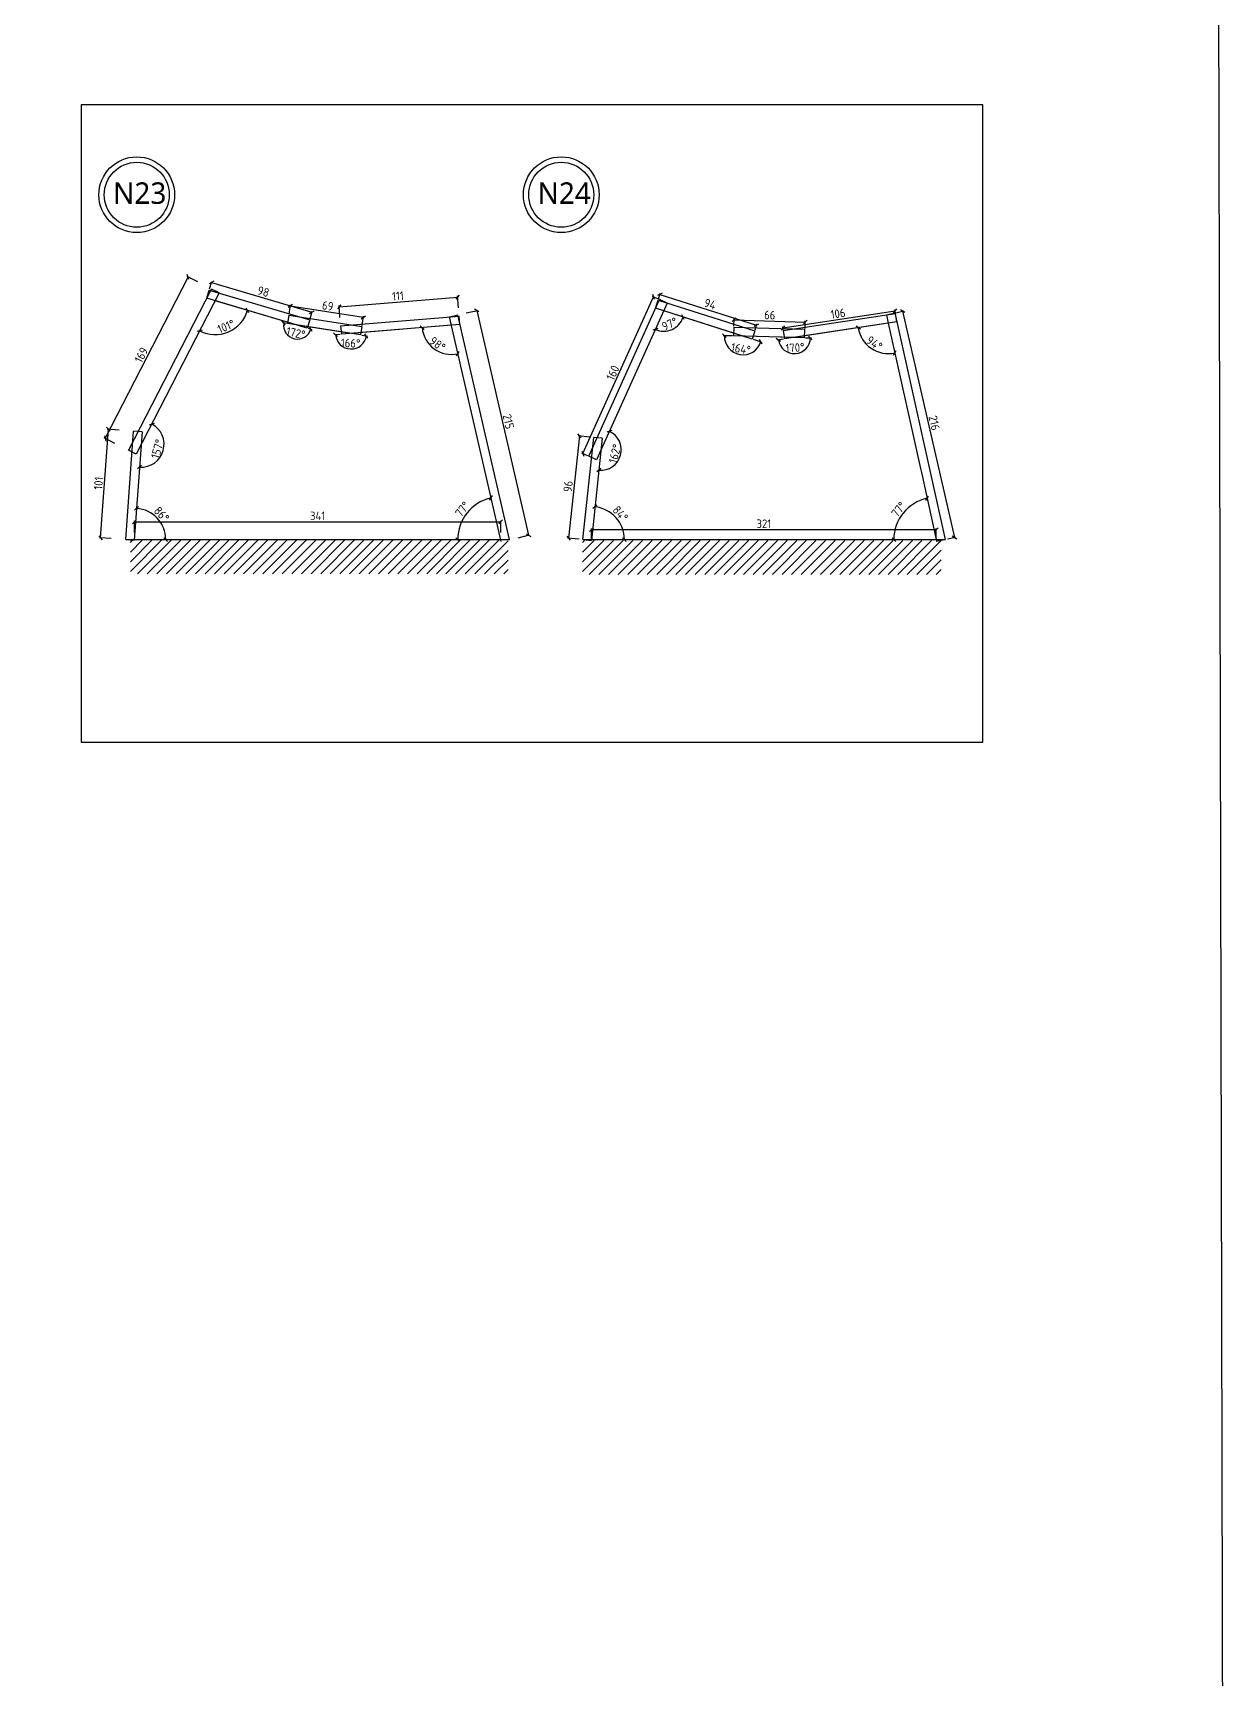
# Model space of a CAD drawing. Header units: centimetres. Extents: x -6116 to 16873, y -2889 to 4505.
# Drawn here: x 15763 to 16873, y -1722 to -189 of the extents above; entities that cross this region are included whole.
import ezdxf

# ---------------------------------------------------------------- set-up
doc = ezdxf.new("R2010")
doc.units = ezdxf.units.CM
for name, color, linetype in [('5', 5, 'Continuous'), ('D_wood木做櫃', 30, 'Continuous'), ('frame圖框', 34, 'Continuous'), ('hatch填實', 8, 'Continuous'), ('planting植栽', 95, 'Continuous'), ('section剖面線', 1, 'Continuous')]:
    doc.layers.add(name, color=color, linetype=linetype)
doc.styles.get("Standard").update_dxf_attribs({"font": 'ISOCP.SHX', "bigfont": 'CHINESET.SHX'})
doc.dimstyles.new('AM_ISO', dxfattribs={"dimtxt": 3.5, "dimasz": 3.5, "dimexe": 1, "dimexo": 1, "dimgap": 1.5, "dimtad": 1, "dimdec": 0, "dimdsep": 46, "dimtxsty": 'Standard', "dimcen": 0, "dimclrd": 256, "dimclre": 256, "dimclrt": 2, "dimadec": 0, "dimazin": 2, "dimtp": 0.1, "dimtm": 0.1, "dimtfac": 0.71, "dimtdec": 0, "dimtmove": 0, "dimatfit": 3, "dimfxl": 1, "dimlwd": -1, "dimlwe": -1, "dimarcsym": 1})

# ---------------------------------------------------------------- blocks, each defined once
blk = doc.blocks.new('_Oblique')
at = {"color": 0, "linetype": 'ByBlock', "lineweight": -2}
blk.add_line((-0.5, -0.5), (0.5, 0.5), dxfattribs=at)
blk = doc.blocks.new('*D444')
at = {"layer": 'DEFPOINTS', "color": 0, "transparency": 16777216}
for p in [(15926.8, -428.8), (16020.5, -456.5), (16022.6, -449.4)]:
    blk.add_point(p, dxfattribs=at)
at = {"layer": 'hatch填實', "linetype": 'ByBlock', "transparency": 16777216}
for p, q in [((15927.1, -427.8), (15929.2, -420.7)), ((15928.9, -421.7), (16022.6, -449.4)), ((16020.8, -455.5), (16022.9, -448.4))]:
    blk.add_line(p, q, dxfattribs=at)
at = {"layer": 'hatch填實', "transparency": 16777216, "xscale": 3.5, "yscale": 3.5, "zscale": 3.5}
for p, rotation in [((15928.9, -421.7), 163.5233841300791), ((16022.6, -449.4), 343.5233841300791)]:
    blk.add_blockref('_Oblique', p, dxfattribs=dict(at, rotation=rotation))
at = {"layer": 'hatch填實', "transparency": 16777216, "insert": (15977.3, -430.2), "char_height": 8, "attachment_point": 5, "rotation": 343.5234}
blk.add_mtext('98', dxfattribs=at)
blk = doc.blocks.new('_ArchTick')
at = {"color": 0, "linetype": 'ByBlock', "const_width": 0.15}
blk.add_lwpolyline([(-0.5, -0.5), (0.5, 0.5)], dxfattribs=at)
blk = doc.blocks.new('*D445')
at = {"layer": 'DEFPOINTS', "color": 0, "transparency": 16777216}
for p in [(16001, -452.1), (16070.5, -454.2), (16069.1, -462.7)]:
    blk.add_point(p, dxfattribs=at)
at = {"layer": 'hatch填實', "linetype": 'ByBlock', "transparency": 16777216}
for p, q in [((16001.2, -451.1), (16002.5, -442.6)), ((16002.3, -443.6), (16070.5, -454.2)), ((16069.3, -461.7), (16070.6, -453.2))]:
    blk.add_line(p, q, dxfattribs=at)
at = {"layer": 'hatch填實', "transparency": 16777216, "xscale": 3.5, "yscale": 3.5, "zscale": 3.5}
for p, rotation in [((16002.3, -443.6), 171.1453750501126), ((16070.5, -454.2), 351.1453750501126)]:
    blk.add_blockref('_Oblique', p, dxfattribs=dict(at, rotation=rotation))
at = {"layer": 'hatch填實', "transparency": 16777216, "insert": (16037.3, -443.5), "char_height": 8, "attachment_point": 5, "rotation": 351.1454}
blk.add_mtext('69', dxfattribs=at)
blk = doc.blocks.new('*D446')
at = {"layer": 'DEFPOINTS', "color": 0, "transparency": 16777216}
for p in [(16158.4, -435.3), (16159.8, -453), (16049.3, -462)]:
    blk.add_point(p, dxfattribs=at)
at = {"layer": 'hatch填實', "linetype": 'ByBlock', "transparency": 16777216}
for p, q in [((16048.7, -454.3), (16047.8, -443.3)), ((16047.9, -444.3), (16158.4, -435.3)), ((16159.2, -445.3), (16158.3, -434.3))]:
    blk.add_line(p, q, dxfattribs=at)
at = {"layer": 'hatch填實', "transparency": 16777216, "xscale": 3.5, "yscale": 3.5, "zscale": 3.5}
for p, rotation in [((16047.9, -444.3), 184.6510422801488), ((16158.4, -435.3), 4.651042280148792)]:
    blk.add_blockref('_Oblique', p, dxfattribs=dict(at, rotation=rotation))
at = {"layer": 'hatch填實', "transparency": 16777216, "insert": (16102.7, -434.3), "char_height": 8, "attachment_point": 5, "rotation": 4.651}
blk.add_mtext('111', dxfattribs=at)
blk = doc.blocks.new('*D447')
at = {"layer": 'DEFPOINTS', "color": 0, "transparency": 16777216}
for p in [(16158.4, -452), (16224.3, -657.2), (16206.6, -661.3)]:
    blk.add_point(p, dxfattribs=at)
at = {"layer": 'hatch填實', "linetype": 'ByBlock', "transparency": 16777216}
for p, q in [((16166.4, -450.1), (16177.1, -447.7)), ((16176.1, -447.9), (16224.3, -657.2)), ((16214.6, -659.5), (16225.3, -657))]:
    blk.add_line(p, q, dxfattribs=at)
at = {"layer": 'hatch填實', "transparency": 16777216, "xscale": 3.5, "yscale": 3.5, "zscale": 3.5}
for p, rotation in [((16176.1, -447.9), 102.967556162179), ((16224.3, -657.2), 282.9675561621791)]:
    blk.add_blockref('_Oblique', p, dxfattribs=dict(at, rotation=rotation))
at = {"layer": 'hatch填實', "transparency": 16777216, "insert": (16205.6, -551.3), "char_height": 8, "attachment_point": 5, "rotation": 282.9676}
blk.add_mtext('215', dxfattribs=at)
blk = doc.blocks.new('*D448')
at = {"layer": 'DEFPOINTS', "color": 0, "transparency": 16777216}
for p in [(15832.9, -558.5), (15856.4, -560.2), (15849.1, -661.3)]:
    blk.add_point(p, dxfattribs=at)
at = {"layer": 'hatch填實', "linetype": 'ByBlock', "transparency": 16777216}
for p, q in [((15825.5, -659.6), (15832.9, -558.5)), ((15842.9, -559.2), (15831.9, -558.4)), ((15835.5, -660.3), (15824.5, -659.5))]:
    blk.add_line(p, q, dxfattribs=at)
at = {"layer": 'hatch填實', "transparency": 16777216, "xscale": 3.5, "yscale": 3.5, "zscale": 3.5}
for p, rotation in [((15832.9, -558.5), 85.84471711465216), ((15825.5, -659.6), 265.8447171146522)]:
    blk.add_blockref('_Oblique', p, dxfattribs=dict(at, rotation=rotation))
at = {"layer": 'hatch填實', "transparency": 16777216, "insert": (15823.7, -608.7), "char_height": 8, "attachment_point": 5, "rotation": 85.8447}
blk.add_mtext('101', dxfattribs=at)
blk = doc.blocks.new('*D449')
at = {"layer": 'DEFPOINTS', "color": 0, "transparency": 16777216}
for p in [(15907.2, -416.7), (15929, -427.9), (15851.6, -578.3)]:
    blk.add_point(p, dxfattribs=at)
at = {"layer": 'hatch填實', "linetype": 'ByBlock', "transparency": 16777216}
for p, q in [((15829.9, -567.1), (15907.2, -416.7)), ((15916.1, -421.2), (15906.3, -416.2)), ((15838.8, -571.6), (15829, -566.6))]:
    blk.add_line(p, q, dxfattribs=at)
at = {"layer": 'hatch填實', "transparency": 16777216, "xscale": 3.5, "yscale": 3.5, "zscale": 3.5}
for p, rotation in [((15907.2, -416.7), 62.78751049020553), ((15829.9, -567.1), 242.7875104902055)]:
    blk.add_blockref('_Oblique', p, dxfattribs=dict(at, rotation=rotation))
at = {"layer": 'hatch填實', "transparency": 16777216, "insert": (15863.6, -489.3), "char_height": 8, "attachment_point": 5, "rotation": 62.7875}
blk.add_mtext('169', dxfattribs=at)
blk = doc.blocks.new('*D450')
at = {"layer": 'DEFPOINTS', "color": 0, "transparency": 16777216}
for p in [(16345.1, -438.2), (16435.1, -466.8), (16436.8, -461.4)]:
    blk.add_point(p, dxfattribs=at)
at = {"layer": 'hatch填實', "linetype": 'ByBlock', "transparency": 16777216}
for p, q in [((16345.4, -437.2), (16347.1, -431.8)), ((16346.8, -432.8), (16436.8, -461.4)), ((16435.4, -465.8), (16437.1, -460.4))]:
    blk.add_line(p, q, dxfattribs=at)
at = {"layer": 'hatch填實', "transparency": 16777216, "xscale": 3.5, "yscale": 3.5, "zscale": 3.5}
for p, rotation in [((16346.8, -432.8), 162.3615765909131), ((16436.8, -461.4), 342.3615765909132)]:
    blk.add_blockref('_Oblique', p, dxfattribs=dict(at, rotation=rotation))
at = {"layer": 'hatch填實', "transparency": 16777216, "insert": (16393.5, -441.8), "char_height": 8, "attachment_point": 5, "rotation": 342.3616}
blk.add_mtext('94', dxfattribs=at)
blk = doc.blocks.new('*D451')
at = {"layer": 'DEFPOINTS', "color": 0, "transparency": 16777216}
for p in [(16482.2, -458.6), (16415.5, -463.5), (16482, -465.6)]:
    blk.add_point(p, dxfattribs=at)
at = {"layer": 'hatch填實', "linetype": 'ByBlock', "transparency": 16777216}
for p, q in [((16415.6, -462.5), (16415.8, -455.5)), ((16415.8, -456.5), (16482.2, -458.6)), ((16482, -464.6), (16482.2, -457.6))]:
    blk.add_line(p, q, dxfattribs=at)
at = {"layer": 'hatch填實', "transparency": 16777216, "xscale": 3.5, "yscale": 3.5, "zscale": 3.5}
for p, rotation in [((16415.8, -456.5), 178.2147603226875), ((16482.2, -458.6), 358.2147603226875)]:
    blk.add_blockref('_Oblique', p, dxfattribs=dict(at, rotation=rotation))
at = {"layer": 'hatch填實', "transparency": 16777216, "insert": (16449.1, -452.1), "char_height": 8, "attachment_point": 5, "rotation": 358.2148}
blk.add_mtext('66', dxfattribs=at)
blk = doc.blocks.new('*D452')
at = {"layer": 'DEFPOINTS', "color": 0, "transparency": 16777216}
for p in [(16565.9, -448.2), (16566.2, -450.5), (16461.6, -466.5)]:
    blk.add_point(p, dxfattribs=at)
at = {"layer": 'hatch填實', "linetype": 'ByBlock', "transparency": 16777216}
for p, q in [((16461.3, -464.1), (16565.9, -448.2)), ((16566.1, -449.6), (16565.7, -447.2)), ((16461.5, -465.5), (16461.1, -463.2))]:
    blk.add_line(p, q, dxfattribs=at)
at = {"layer": 'hatch填實', "transparency": 16777216, "xscale": 3.5, "yscale": 3.5, "zscale": 3.5}
for p, rotation in [((16565.9, -448.2), 8.660416208934594), ((16461.3, -464.1), 188.6604162089346)]:
    blk.add_blockref('_Oblique', p, dxfattribs=dict(at, rotation=rotation))
at = {"layer": 'hatch填實', "transparency": 16777216, "insert": (16512.7, -450.7), "char_height": 8, "attachment_point": 5, "rotation": 8.6604}
blk.add_mtext('106', dxfattribs=at)
blk = doc.blocks.new('*D453')
at = {"layer": 'DEFPOINTS', "color": 0, "transparency": 16777216}
for p in [(16565.6, -450.1), (16613.8, -660.9), (16621.2, -659.2)]:
    blk.add_point(p, dxfattribs=at)
at = {"layer": 'hatch填實', "linetype": 'ByBlock', "transparency": 16777216}
for p, q in [((16566.5, -449.9), (16573.9, -448.2)), ((16572.9, -448.4), (16621.2, -659.2)), ((16614.8, -660.7), (16622.1, -659))]:
    blk.add_line(p, q, dxfattribs=at)
at = {"layer": 'hatch填實', "transparency": 16777216, "xscale": 3.5, "yscale": 3.5, "zscale": 3.5}
for p, rotation in [((16572.9, -448.4), 102.8912156558701), ((16621.2, -659.2), 282.8912156558701)]:
    blk.add_blockref('_Oblique', p, dxfattribs=dict(at, rotation=rotation))
at = {"layer": 'hatch填實', "transparency": 16777216, "insert": (16602.4, -552.6), "char_height": 8, "attachment_point": 5, "rotation": 282.8912}
blk.add_mtext('216', dxfattribs=at)
blk = doc.blocks.new('*D516')
at = {"layer": 'DEFPOINTS', "color": 0, "transparency": 16777216}
for p in [(16198.4, -644.7), (15857.1, -661.3), (16198.4, -661.3)]:
    blk.add_point(p, dxfattribs=at)
at = {"layer": 'hatch填實', "linetype": 'ByBlock', "transparency": 16777216}
for p, q in [((15857.1, -654.7), (15857.1, -643.7)), ((16198.4, -654.7), (16198.4, -643.7)), ((15857.1, -644.7), (16198.4, -644.7))]:
    blk.add_line(p, q, dxfattribs=at)
at = {"layer": 'hatch填實', "transparency": 16777216, "xscale": 3.5, "yscale": 3.5, "zscale": 3.5, "rotation": 180}
blk.add_blockref('_Oblique', (15857.1, -644.7), dxfattribs=at)
at = {"layer": 'hatch填實', "transparency": 16777216, "xscale": 3.5, "yscale": 3.5, "zscale": 3.5}
blk.add_blockref('_Oblique', (16198.4, -644.7), dxfattribs=at)
at = {"layer": 'hatch填實', "transparency": 16777216, "insert": (16027.8, -639.2), "char_height": 8, "attachment_point": 5}
blk.add_mtext('341', dxfattribs=at)
blk = doc.blocks.new('*D517')
at = {"layer": 'DEFPOINTS', "color": 0, "transparency": 16777216}
for p in [(16604.2, -652), (16283, -661.3), (16604.2, -661.3)]:
    blk.add_point(p, dxfattribs=at)
at = {"layer": 'hatch填實', "linetype": 'ByBlock', "transparency": 16777216}
for p, q in [((16283, -660.3), (16283, -651)), ((16283, -652), (16604.2, -652)), ((16604.2, -660.3), (16604.2, -651))]:
    blk.add_line(p, q, dxfattribs=at)
at = {"layer": 'hatch填實', "transparency": 16777216, "xscale": 3.5, "yscale": 3.5, "zscale": 3.5, "rotation": 180}
blk.add_blockref('_Oblique', (16283, -652), dxfattribs=at)
at = {"layer": 'hatch填實', "transparency": 16777216, "xscale": 3.5, "yscale": 3.5, "zscale": 3.5}
blk.add_blockref('_Oblique', (16604.2, -652), dxfattribs=at)
at = {"layer": 'hatch填實', "transparency": 16777216, "insert": (16443.6, -646.5), "char_height": 8, "attachment_point": 5}
blk.add_mtext('321', dxfattribs=at)
blk = doc.blocks.new('*D575')
at = {"layer": 'DEFPOINTS', "color": 0, "transparency": 16777216}
for p in [(16340.9, -435.2), (16346.4, -437.6), (16280.4, -583.6)]:
    blk.add_point(p, dxfattribs=at)
at = {"layer": 'hatch填實', "linetype": 'ByBlock', "transparency": 16777216}
for p, q in [((16275, -581.1), (16340.9, -435.2)), ((16345.5, -437.2), (16340, -434.7)), ((16279.5, -583.2), (16274.1, -580.7))]:
    blk.add_line(p, q, dxfattribs=at)
at = {"layer": 'hatch填實', "transparency": 16777216, "xscale": 3.5, "yscale": 3.5, "zscale": 3.5}
for p, rotation in [((16340.9, -435.2), 65.68277497655983), ((16275, -581.1), 245.6827749765598)]:
    blk.add_blockref('_Oblique', p, dxfattribs=dict(at, rotation=rotation))
at = {"layer": 'hatch填實', "transparency": 16777216, "insert": (16302.9, -505.9), "char_height": 8, "attachment_point": 5, "rotation": 65.6828}
blk.add_mtext('160', dxfattribs=at)
blk = doc.blocks.new('*D576')
at = {"layer": 'DEFPOINTS', "color": 0, "transparency": 16777216}
for p in [(16285.1, -566), (16261.6, -659.9), (16274.9, -661.3)]:
    blk.add_point(p, dxfattribs=at)
at = {"layer": 'hatch填實', "linetype": 'ByBlock', "transparency": 16777216}
for p, q in [((16271.7, -564.6), (16261.6, -659.9)), ((16281.6, -565.7), (16270.7, -564.5)), ((16271.5, -661), (16260.6, -659.8))]:
    blk.add_line(p, q, dxfattribs=at)
at = {"layer": 'hatch填實', "transparency": 16777216, "xscale": 3.5, "yscale": 3.5, "zscale": 3.5}
for p, rotation in [((16271.7, -564.6), 83.93996489705069), ((16261.6, -659.9), 263.9399648970507)]:
    blk.add_blockref('_Oblique', p, dxfattribs=dict(at, rotation=rotation))
at = {"layer": 'hatch填實', "transparency": 16777216, "insert": (16261.2, -611.7), "char_height": 8, "attachment_point": 5, "rotation": 83.94}
blk.add_mtext('96', dxfattribs=at)
blk = doc.blocks.new('*D577')
at = {"layer": 'DEFPOINTS', "color": 0, "transparency": 16777216}
for p in [(16353.7, -440.9), (16342.7, -445.8), (16352.9, -466.9), (16432.6, -474.4), (16287.7, -586.9)]:
    blk.add_point(p, dxfattribs=at)
at = {"layer": 'hatch填實', "linetype": 'ByBlock', "transparency": 16777216}
blk.add_arc((16350.4, -448.3), 18.8, 245.6819, 342.3616, dxfattribs=at)
at = {"layer": 'hatch填實', "transparency": 16777216, "xscale": 3.5, "yscale": 3.5, "zscale": 3.5}
for p, rotation in [((16368.3, -454), 72.36157659091225), ((16342.6, -465.4), 155.6818770126775)]:
    blk.add_blockref('_Oblique', p, dxfattribs=dict(at, rotation=rotation))
at = {"layer": 'hatch填實', "transparency": 16777216, "insert": (16355.8, -460.4), "char_height": 8, "attachment_point": 5, "rotation": 24.0217}
blk.add_mtext('97°', dxfattribs=at)
blk = doc.blocks.new('*D578')
at = {"layer": 'DEFPOINTS', "color": 0, "transparency": 16777216}
for p in [(16342.7, -445.8), (16415.3, -471.5), (16432.6, -474.4), (16481.3, -473.2), (16413.7, -485.7)]:
    blk.add_point(p, dxfattribs=at)
at = {"layer": 'hatch填實', "linetype": 'ByBlock', "transparency": 16777216}
for p, q in [((16414.3, -471.5), (16405.8, -471.3)), ((16433.6, -474.7), (16441.8, -477.3))]:
    blk.add_line(p, q, dxfattribs=at)
blk.add_arc((16424.2, -471.7), 17.4, 178.4974, 342.3616, dxfattribs=at)
at = {"layer": 'hatch填實', "transparency": 16777216, "xscale": 3.5, "yscale": 3.5, "zscale": 3.5}
for p, rotation in [((16406.8, -471.3), 88.49742257616761), ((16440.8, -477), 72.36157659091265)]:
    blk.add_blockref('_Oblique', p, dxfattribs=dict(at, rotation=rotation))
at = {"layer": 'hatch填實', "transparency": 16777216, "insert": (16422.2, -483.5), "char_height": 8, "attachment_point": 5, "rotation": 350.4295}
blk.add_mtext('164°', dxfattribs=at)
blk = doc.blocks.new('*D579')
at = {"layer": 'DEFPOINTS', "color": 0, "transparency": 16777216}
for p in [(16567.4, -458.5), (16415.3, -471.5), (16462.8, -474.4), (16481.3, -473.2), (16465.7, -486.7)]:
    blk.add_point(p, dxfattribs=at)
at = {"layer": 'hatch填實', "linetype": 'ByBlock', "transparency": 16777216}
for p, q in [((16461.8, -474.5), (16456.1, -475.4)), ((16482.3, -473.3), (16488, -473.4))]:
    blk.add_line(p, q, dxfattribs=at)
blk.add_arc((16472, -473), 15, 188.6604, 358.4974, dxfattribs=at)
at = {"layer": 'hatch填實', "transparency": 16777216, "xscale": 3.5, "yscale": 3.5, "zscale": 3.5}
for p, rotation in [((16457.1, -475.3), 98.66041620893294), ((16487, -473.4), 88.49742257616757)]:
    blk.add_blockref('_Oblique', p, dxfattribs=dict(at, rotation=rotation))
at = {"layer": 'hatch填實', "transparency": 16777216, "insert": (16472.6, -482.5), "char_height": 8, "attachment_point": 5, "rotation": 3.5789}
blk.add_mtext('170°', dxfattribs=at)
blk = doc.blocks.new('*D580')
at = {"layer": 'DEFPOINTS', "color": 0, "transparency": 16777216}
for p in [(16559.5, -459.7), (16567.4, -458.5), (16462.8, -474.4), (16537.8, -477.8), (16589.6, -595.1)]:
    blk.add_point(p, dxfattribs=at)
at = {"layer": 'hatch填實', "linetype": 'ByBlock', "transparency": 16777216}
blk.add_arc((16559.5, -459.7), 28.3, 188.6604, 282.5133, dxfattribs=at)
at = {"layer": 'hatch填實', "transparency": 16777216, "xscale": 3.5, "yscale": 3.5, "zscale": 3.5}
for p, rotation in [((16531.5, -463.9), 98.66041620893303), ((16565.6, -487.3), 12.51333051100764)]:
    blk.add_blockref('_Oblique', p, dxfattribs=dict(at, rotation=rotation))
at = {"layer": 'hatch填實', "transparency": 16777216, "insert": (16546.6, -478.4), "char_height": 8, "attachment_point": 5, "rotation": 325.5869}
blk.add_mtext('94°', dxfattribs=at)
blk = doc.blocks.new('*D581')
at = {"layer": 'DEFPOINTS', "color": 0, "transparency": 16777216}
for p in [(16353.7, -440.9), (16293, -566.9), (16287.7, -586.9), (16305.9, -590.3), (16282.9, -662.2)]:
    blk.add_point(p, dxfattribs=at)
at = {"layer": 'hatch填實', "linetype": 'ByBlock', "transparency": 16777216}
blk.add_arc((16291.9, -577.7), 18.9, 263.9393, 65.6819, dxfattribs=at)
at = {"layer": 'hatch填實', "transparency": 16777216, "xscale": 3.5, "yscale": 3.5, "zscale": 3.5}
for p, rotation in [((16299.7, -560.4), 155.6818770126777), ((16289.9, -596.5), 173.9392647384033)]:
    blk.add_blockref('_Oblique', p, dxfattribs=dict(at, rotation=rotation))
at = {"layer": 'hatch填實', "transparency": 16777216, "insert": (16304.8, -581.2), "char_height": 8, "attachment_point": 5, "rotation": 74.8106}
blk.add_mtext('162°', dxfattribs=at)
blk = doc.blocks.new('*D582')
at = {"layer": 'DEFPOINTS', "color": 0, "transparency": 16777216}
for p in [(16293, -566.9), (16310.1, -646.9), (16274.9, -661.3), (16282.9, -662.2), (16612.4, -661.3)]:
    blk.add_point(p, dxfattribs=at)
at = {"layer": 'hatch填實', "linetype": 'ByBlock', "transparency": 16777216}
blk.add_arc((16283, -661.3), 30.7, 360, 83.9393, dxfattribs=at)
at = {"layer": 'hatch填實', "transparency": 16777216, "xscale": 3.5, "yscale": 3.5, "zscale": 3.5}
for p, rotation in [((16286.2, -630.8), 173.9392647384051), ((16313.7, -661.3), 269.9999999999999)]:
    blk.add_blockref('_Oblique', p, dxfattribs=dict(at, rotation=rotation))
at = {"layer": 'hatch填實', "transparency": 16777216, "insert": (16309.9, -637.1), "char_height": 8, "attachment_point": 5, "rotation": 311.9696}
blk.add_mtext('84°', dxfattribs=at)
blk = doc.blocks.new('*D583')
at = {"layer": 'DEFPOINTS', "color": 0, "transparency": 16777216}
for p in [(16590.4, -598.8), (16579.8, -630.4), (16274.9, -661.3), (16604.2, -661.3), (16612.4, -661.3)]:
    blk.add_point(p, dxfattribs=at)
at = {"layer": 'hatch填實', "linetype": 'ByBlock', "transparency": 16777216}
blk.add_arc((16604.2, -661.3), 39.5, 102.5138, 180, dxfattribs=at)
at = {"layer": 'hatch填實', "transparency": 16777216, "xscale": 3.5, "yscale": 3.5, "zscale": 3.5}
for p, rotation in [((16595.7, -622.8), 12.5138450134511), ((16564.8, -661.3), 269.9999999999996)]:
    blk.add_blockref('_Oblique', p, dxfattribs=dict(at, rotation=rotation))
at = {"layer": 'hatch填實', "transparency": 16777216, "insert": (16569.2, -633.2), "char_height": 8, "attachment_point": 5, "rotation": 51.2569}
blk.add_mtext('77°', dxfattribs=at)
blk = doc.blocks.new('*D584')
at = {"layer": 'DEFPOINTS', "color": 0, "transparency": 16777216}
for p in [(15924.6, -436.5), (15936.1, -431.5), (15935.9, -470.1), (16018.2, -464.2), (15858.9, -581.7)]:
    blk.add_point(p, dxfattribs=at)
at = {"layer": 'hatch填實', "linetype": 'ByBlock', "transparency": 16777216}
blk.add_arc((15932.4, -438.8), 31.5, 242.7867, 343.5234, dxfattribs=at)
at = {"layer": 'hatch填實', "transparency": 16777216, "xscale": 3.5, "yscale": 3.5, "zscale": 3.5}
for p, rotation in [((15962.6, -447.7), 73.52338413007132), ((15918, -466.8), 152.7866519816945)]:
    blk.add_blockref('_Oblique', p, dxfattribs=dict(at, rotation=rotation))
at = {"layer": 'hatch填實', "transparency": 16777216, "insert": (15942.6, -462.7), "char_height": 8, "attachment_point": 5, "rotation": 23.155}
blk.add_mtext('101°', dxfattribs=at)
blk = doc.blocks.new('*D585')
at = {"layer": 'DEFPOINTS', "color": 0, "transparency": 16777216}
for p in [(15936.1, -431.5), (15864.4, -560.8), (15858.9, -581.7), (15879.3, -586.7), (15857.1, -661.9)]:
    blk.add_point(p, dxfattribs=at)
at = {"layer": 'hatch填實', "linetype": 'ByBlock', "transparency": 16777216}
blk.add_arc((15863.6, -572.6), 21.2, 265.8447, 62.7867, dxfattribs=at)
at = {"layer": 'hatch填實', "transparency": 16777216, "xscale": 3.5, "yscale": 3.5, "zscale": 3.5}
for p, rotation in [((15873.2, -553.8), 152.7866519816943), ((15862, -593.7), 175.8447171146564)]:
    blk.add_blockref('_Oblique', p, dxfattribs=dict(at, rotation=rotation))
at = {"layer": 'hatch填實', "transparency": 16777216, "insert": (15878.6, -576.8), "char_height": 8, "attachment_point": 5, "rotation": 74.3157}
blk.add_mtext('157°', dxfattribs=at)
blk = doc.blocks.new('*D586')
at = {"layer": 'DEFPOINTS', "color": 0, "transparency": 16777216}
for p in [(16150.6, -453.8), (16049.9, -470), (16160.5, -461), (16130.8, -478.2), (16198.8, -663.1)]:
    blk.add_point(p, dxfattribs=at)
at = {"layer": 'hatch填實', "linetype": 'ByBlock', "transparency": 16777216}
blk.add_arc((16152.4, -461.6), 27.2, 184.651, 282.968, dxfattribs=at)
at = {"layer": 'hatch填實', "transparency": 16777216, "xscale": 3.5, "yscale": 3.5, "zscale": 3.5}
for p, rotation in [((16125.3, -463.8), 94.65104228015075), ((16158.5, -488.1), 12.96798267454595)]:
    blk.add_blockref('_Oblique', p, dxfattribs=dict(at, rotation=rotation))
at = {"layer": 'hatch填實', "transparency": 16777216, "insert": (16139.6, -479.1), "char_height": 8, "attachment_point": 5, "rotation": 323.8095}
blk.add_mtext('98°', dxfattribs=at)
blk = doc.blocks.new('*D587')
at = {"layer": 'DEFPOINTS', "color": 0, "transparency": 16777216}
for p in [(16150.6, -453.8), (16173.4, -630.1), (15849.1, -661.3), (16198.8, -663.1), (16206.6, -661.3)]:
    blk.add_point(p, dxfattribs=at)
at = {"layer": 'hatch填實', "linetype": 'ByBlock', "transparency": 16777216}
blk.add_arc((16198.4, -661.3), 40, 102.968, 180, dxfattribs=at)
at = {"layer": 'hatch填實', "transparency": 16777216, "xscale": 3.5, "yscale": 3.5, "zscale": 3.5}
for p, rotation in [((16189.4, -622.3), 12.96798267454579), ((16158.4, -661.3), 269.9999999999997)]:
    blk.add_blockref('_Oblique', p, dxfattribs=dict(at, rotation=rotation))
at = {"layer": 'hatch填實', "transparency": 16777216, "insert": (16162.8, -633), "char_height": 8, "attachment_point": 5, "rotation": 51.484}
blk.add_mtext('77°', dxfattribs=at)
blk = doc.blocks.new('*D588')
at = {"layer": 'DEFPOINTS', "color": 0, "transparency": 16777216}
for p in [(15864.4, -560.8), (15882.7, -647.4), (15849.1, -661.3), (15857.1, -661.9), (16206.6, -661.3)]:
    blk.add_point(p, dxfattribs=at)
at = {"layer": 'hatch填實', "linetype": 'ByBlock', "transparency": 16777216}
blk.add_arc((15857.1, -661.3), 29.2, 360, 85.8447, dxfattribs=at)
at = {"layer": 'hatch填實', "transparency": 16777216, "xscale": 3.5, "yscale": 3.5, "zscale": 3.5}
for p, rotation in [((15859.2, -632.2), 175.8447171146559), ((15886.3, -661.3), 269.9999999999995)]:
    blk.add_blockref('_Oblique', p, dxfattribs=dict(at, rotation=rotation))
at = {"layer": 'hatch填實', "transparency": 16777216, "insert": (15882.5, -637.7), "char_height": 8, "attachment_point": 5, "rotation": 312.9224}
blk.add_mtext('86°', dxfattribs=at)
blk = doc.blocks.new('*D589')
at = {"layer": 'DEFPOINTS', "color": 0, "transparency": 16777216}
for p in [(15999.8, -460), (16049.9, -470), (16067.9, -470.6), (16160.5, -461), (16051.7, -481.9)]:
    blk.add_point(p, dxfattribs=at)
at = {"layer": 'hatch填實', "linetype": 'ByBlock', "transparency": 16777216}
for p, q in [((16048.9, -470.1), (16043.5, -470.5)), ((16068.9, -470.8), (16074.3, -471.6))]:
    blk.add_line(p, q, dxfattribs=at)
blk.add_arc((16059, -469.2), 14.5, 184.651, 351.1454, dxfattribs=at)
at = {"layer": 'hatch填實', "transparency": 16777216, "xscale": 3.5, "yscale": 3.5, "zscale": 3.5}
for p, rotation in [((16044.5, -470.4), 94.65104228015052), ((16073.3, -471.5), 81.1453750501094)]:
    blk.add_blockref('_Oblique', p, dxfattribs=dict(at, rotation=rotation))
at = {"layer": 'hatch填實', "transparency": 16777216, "insert": (16058.6, -478.3), "char_height": 8, "attachment_point": 5, "rotation": 357.8982}
blk.add_mtext('166°', dxfattribs=at)
blk = doc.blocks.new('*D590')
at = {"layer": 'DEFPOINTS', "color": 0, "transparency": 16777216}
for p in [(15924.6, -436.5), (15999.8, -460), (16000.6, -471.2), (16018.2, -464.2), (16067.9, -470.6)]:
    blk.add_point(p, dxfattribs=at)
at = {"layer": 'hatch填實', "linetype": 'ByBlock', "transparency": 16777216}
for p, q in [((15998.8, -459.9), (15995.3, -459.3)), ((16019.2, -464.4), (16022.5, -465.4))]:
    blk.add_line(p, q, dxfattribs=at)
blk.add_arc((16009.1, -461.5), 13, 171.1454, 343.5234, dxfattribs=at)
at = {"layer": 'hatch填實', "transparency": 16777216, "xscale": 3.5, "yscale": 3.5, "zscale": 3.5}
for p, rotation in [((15996.3, -459.5), 81.14537505010902), ((16021.6, -465.2), 73.52338413007205)]:
    blk.add_blockref('_Oblique', p, dxfattribs=dict(at, rotation=rotation))
at = {"layer": 'hatch填實', "transparency": 16777216, "insert": (16007.5, -468.8), "char_height": 8, "attachment_point": 5, "rotation": 347.3344}
blk.add_mtext('172°', dxfattribs=at)

msp = doc.modelspace()

# ---------------------------------------------------------------- hatches: boundary and pattern name
at = {"layer": 'planting植栽'}
h = msp.add_hatch(dxfattribs=at)
h.set_pattern_fill('ANSI31', color=256, scale=2)
h.set_pattern_definition([(45, (15507.0116, -1243.8655), (-4.49013, 4.49013), [])])
h.paths.add_polyline_path([(15853.46481, -661.61287), (16205.26832, -661.61287), (16205.26832, -693.23763), (15853.46481, -693.23763)])
h = msp.add_hatch(dxfattribs=at)
h.set_pattern_fill('ANSI31', color=256, scale=2)
h.set_pattern_definition([(45, (15936.834, -1244.425), (-4.49013, 4.49013), [])])
h.paths.add_polyline_path([(16274.68463, -662.17256), (16608.7963, -662.17256), (16608.7963, -693.79731), (16274.68463, -693.79731)])

# ---------------------------------------------------------------- linework, layer by layer
at = {"layer": '5', "linetype": 'ByBlock'}
for centre, radius in [((15859.34195, -339.99267), 35.27331), ((16254.84257, -339.99267), 35.27331), ((15859.34195, -339.99267), 30.27331), ((16254.84257, -339.99267), 30.27331)]:
    msp.add_circle(centre, radius, dxfattribs=at)
at = {"layer": 'D_wood木做櫃'}
for p, q in [((15851.64943, -578.25534), (15928.97957, -427.8678)), ((15924.56224, -436.45839), (15926.83123, -428.78691)), ((15926.83123, -428.78691), (16020.48818, -456.48779)), ((15936.09622, -431.52722), (15928.97957, -427.8678)), ((15936.09622, -431.52722), (15858.89082, -581.66662)), ((16018.21919, -464.15927), (15924.56224, -436.45839)), ((15932.37039, -438.76781), (15932.37039, -438.77274)), ((16009.14085, -461.47911), (15932.37039, -438.77274)), ((16280.41454, -583.59745), (16346.37951, -437.61827)), ((16353.67165, -440.91357), (16287.70439, -586.89172)), ((16342.67482, -445.81663), (16345.10032, -438.18826)), ((16345.10032, -438.18826), (16435.07185, -466.79533)), ((16353.67165, -440.91357), (16346.37951, -437.61827)), ((16001.018, -452.11227), (15999.78658, -460.01692)), ((16001.018, -452.11227), (16069.14534, -462.72546)), ((16020.48818, -456.48779), (16018.21919, -464.15927)), ((16049.29745, -461.99705), (16159.81498, -453.00592)), ((16150.58983, -453.75643), (16158.38694, -451.96098)), ((16198.80191, -663.1196), (16150.58983, -453.75643)), ((16206.59745, -661.32444), (16158.38694, -451.96098)), ((16160.46367, -460.97957), (16159.81498, -453.00592)), ((16432.64636, -474.42371), (16342.67482, -445.81663)), ((16424.19859, -471.73275), (16350.35276, -448.25296)), ((16350.35276, -448.25296), (16350.35276, -448.25789)), ((16461.61267, -466.47651), (16566.2084, -450.54506)), ((16567.41376, -458.45865), (16462.81802, -474.3901)), ((16559.486, -459.66124), (16472.00001, -472.98662)), ((16557.7488, -451.83358), (16565.55878, -450.1003)), ((16557.7488, -451.83358), (16559.486, -459.66124)), ((16559.486, -459.66124), (16559.486, -459.66617)), ((16559.486, -459.66617), (16589.5528, -595.13958)), ((16565.55878, -450.1003), (16612.43699, -661.32937)), ((16567.41376, -458.45865), (16566.2084, -450.54506)), ((16067.91392, -470.63011), (15999.78658, -460.01692)), ((16058.96907, -469.24157), (16009.14085, -461.47911)), ((16049.29745, -461.99705), (16049.94614, -469.9707)), ((16160.46367, -460.97957), (16049.94614, -469.9707)), ((16152.40528, -461.64009), (16058.96907, -469.24157)), ((16069.14534, -462.72546), (16067.91392, -470.63011)), ((16152.40528, -461.63516), (16152.40528, -461.64009)), ((16415.54541, -463.50302), (16415.33551, -471.50519)), ((16481.2853, -473.23512), (16415.33551, -471.50519)), ((16415.54541, -463.50302), (16481.49521, -465.23295)), ((16472.00001, -472.98662), (16424.19859, -471.73275)), ((16435.07185, -466.79533), (16432.64636, -474.42371)), ((16461.61267, -466.47651), (16462.81802, -474.3901)), ((16481.49521, -465.23295), (16481.2853, -473.23512)), ((15849.09179, -661.32444), (15856.43859, -560.19971)), ((15864.41791, -560.77941), (15856.43859, -560.19971)), ((15864.41791, -560.77941), (15857.07112, -661.90414)), ((16274.94908, -661.32937), (16285.06621, -566.03203)), ((16293.02214, -566.87666), (16282.90384, -662.17398)), ((16293.02232, -566.87668), (16285.06621, -566.03203)), ((15858.89082, -581.66662), (15851.77656, -578.00843)), ((15863.55971, -572.58715), (15863.55971, -572.59208)), ((16291.87684, -577.65856), (16291.87684, -577.66349)), ((16287.70439, -586.89172), (16280.41454, -583.59745)), ((16589.5528, -595.13958), (16589.5528, -595.14451)), ((16589.5528, -595.14451), (16590.36407, -598.79507)), ((16590.36407, -598.79507), (16590.36407, -598.8)), ((16590.36407, -598.8), (16604.24235, -661.32937)), ((15849.09179, -661.32444), (15857.07112, -661.90414)), ((15857.11288, -661.32937), (16206.59745, -661.32937)), ((16274.94908, -661.32937), (16282.90384, -662.17398)), ((16604.24235, -661.3343), (16604.62702, -663.06264)), ((16612.43699, -661.32937), (16604.62702, -663.06264)), ((16612.43699, -661.3343), (16604.62702, -663.06757)), ((16604.62702, -663.06757), (16604.62702, -663.06264))]:
    msp.add_line(p, q, dxfattribs=at)
at = {"layer": 'frame圖框'}
msp.add_lwpolyline([(15807.49989, -256.07536), (15807.49989, -850.07536), (16647.49989, -850.07536), (16647.49989, -256.07536)], close=True, dxfattribs=at)
at = {"layer": 'hatch填實'}
for p, q in [((15849.09179, -661.32444), (16206.59745, -661.32444)), ((16274.94908, -661.32937), (16612.43699, -661.32937))]:
    msp.add_line(p, q, dxfattribs=at)
at = {"layer": 'section剖面線', "ltscale": 0.1}
msp.add_lwpolyline([(11526.70968, 2310.02356), (16861.47011, 2310.02356), (16873.32514, -2888.931), (11538.56471, -2888.931)], close=True, dxfattribs=at)

# ---------------------------------------------------------------- texts
at = {"layer": '5', "linetype": 'ByBlock', "char_height": 20, "attachment_point": 1}
for s, insert in [('{\\fMicrosoft JhengHei|b0|i0|c136|p34;N23}', (15837.31984, -328.46564)), ('{\\fMicrosoft JhengHei|b0|i0|c136|p34;N24}', (16232.82046, -328.46564))]:
    msp.add_mtext(s, dxfattribs=dict(at, insert=insert))

# ---------------------------------------------------------------- dimensions: what is measured, and where the dimension line sits
at = {"layer": 'hatch填實'}
for p1, p2, distance, picture, middle in [((15851.64943, -578.25534), (15928.97957, -427.8678), 24.48514, '*D449', (15863.64822, -489.34961)), ((15926.83123, -428.78691), (16020.48818, -456.48779), 7.42783, '*D444', (15977.32635, -430.2404)), ((16049.29745, -461.99705), (16159.81498, -453.00592), 17.75399, '*D446', (16102.67062, -434.32407)), ((16001.018, -452.11227), (16069.14534, -462.72546), 8.60554, '*D445', (16037.25291, -443.48144)), ((16280.41454, -583.59745), (16346.37951, -437.61827), 5.97878, '*D575', (16302.93664, -505.88103)), ((16345.10032, -438.18826), (16435.07185, -466.79533), 5.68874, '*D450', (16393.47637, -441.82906)), ((16461.61267, -466.47651), (16566.2084, -450.54506), 2.36444, '*D452', (16512.72632, -450.73601)), ((16158.38694, -451.96098), (16206.59745, -661.32444), 18.19723, '*D447', (16205.58586, -551.32489)), ((16415.54541, -463.50302), (16481.95845, -465.57301), 6.99229, '*D451', (16449.14111, -452.05179)), ((16565.55878, -450.1003), (16613.80511, -660.90334), 7.55915, '*D453', (16602.41271, -552.58814)), ((15849.09179, -661.32444), (15856.43859, -560.19971), 23.60947, '*D448', (15823.73223, -608.65281)), ((16285.06621, -566.03203), (16274.94908, -661.32937), -13.46021, '*D576', (16261.15338, -611.67906))]:
    dim = msp.add_aligned_dim(p1=p1, p2=p2, distance=distance, dimstyle='AM_ISO', override={"dimtxt": 8, "dimblk": 'Oblique', "dimclrt": 256, "dimldrblk": 'ArchTick', "dimfxl": 10, "dimfxlon": 1}, dxfattribs=at)
    dim.commit()
    dim.dimension.update_dxf_attribs({"geometry": picture, "text_midpoint": middle})
for base, line1, line2, picture, middle in [((15879.32409, -586.70141), ((15936.09622, -431.52722), (15858.89082, -581.66662)), ((15864.41791, -560.77941), (15857.07112, -661.90414)), '*D585', (15878.63687, -576.81977)), ((15935.86415, -470.06616), ((16018.21919, -464.15927), (15924.56224, -436.45839)), ((15936.09622, -431.52722), (15858.89082, -581.66662)), '*D584', (15942.59312, -462.66652)), ((16000.56875, -471.19893), ((16018.21919, -464.15927), (15924.56224, -436.45839)), ((16067.91392, -470.63011), (15999.78658, -460.01692)), '*D590', (16007.50457, -468.75527)), ((16305.89788, -590.3461), ((16353.67165, -440.91357), (16287.70439, -586.89172)), ((16293.02214, -566.87666), (16282.90384, -662.17398)), '*D581', (16304.81814, -581.17037)), ((16352.94027, -466.88489), ((16432.64636, -474.42371), (16342.67482, -445.81663)), ((16353.67165, -440.91357), (16287.70439, -586.89172)), '*D577', (16355.76935, -460.41134)), ((16173.39075, -630.06102), ((15849.09179, -661.32444), (16206.59745, -661.32444)), ((16198.80191, -663.1196), (16150.58983, -453.75643)), '*D587', (16162.76538, -632.97226)), ((16130.80266, -478.1648), ((16198.80191, -663.1196), (16150.58983, -453.75643)), ((16160.46367, -460.97957), (16049.94614, -469.9707)), '*D586', (16139.59081, -479.14858)), ((16413.74215, -485.67387), ((16481.2853, -473.23512), (16415.33551, -471.50519)), ((16432.64636, -474.42371), (16342.67482, -445.81663)), '*D578', (16422.21629, -483.49456)), ((16465.70879, -486.65251), ((16481.2853, -473.23512), (16415.33551, -471.50519)), ((16567.41376, -458.45865), (16462.81802, -474.3901)), '*D579', (16472.59552, -482.51293)), ((16537.81635, -477.81357), ((16559.486, -459.66617), (16589.5528, -595.13958)), ((16567.41376, -458.45865), (16462.81802, -474.3901)), '*D580', (16546.62031, -478.44681)), ((16051.72963, -481.85145), ((16067.91392, -470.63011), (15999.78658, -460.01692)), ((16160.46367, -460.97957), (16049.94614, -469.9707)), '*D589', (16058.63736, -478.27507)), ((15882.70774, -647.36122), ((15849.09179, -661.32444), (16206.59745, -661.32444)), ((15864.41791, -560.77941), (15857.07112, -661.90414)), '*D588', (15882.49076, -637.72373)), ((16310.11791, -646.91937), ((16274.94908, -661.32937), (16612.43699, -661.32937)), ((16293.02214, -566.87666), (16282.90384, -662.17398)), '*D582', (16309.91898, -637.11141)), ((16579.75167, -630.36611), ((16590.36407, -598.8), (16604.24235, -661.32937)), ((16274.94908, -661.32937), (16612.43699, -661.32937)), '*D583', (16569.16126, -633.18079))]:
    dim = msp.add_angular_dim_2l(base=base, line1=line1, line2=line2, dimstyle='AM_ISO', override={"dimtxt": 8, "dimblk": 'Oblique', "dimclrt": 256, "dimldrblk": 'ArchTick', "dimfxl": 10, "dimfxlon": 1}, dxfattribs=at)
    dim.commit()
    dim.dimension.update_dxf_attribs({"geometry": picture, "text_midpoint": middle})
for base, p1, p2, picture, middle in [((16198.38852, -644.72574), (15857.11324, -661.32444), (16198.38852, -661.32444), '*D516', (16027.75088, -639.22574)), ((16604.24235, -652.01448), (16282.99352, -661.32937), (16604.24235, -661.32937), '*D517', (16443.61794, -646.51369))]:
    dim = msp.add_linear_dim(base=base, p1=p1, p2=p2, dimstyle='AM_ISO', override={"dimtxt": 8, "dimblk": 'Oblique', "dimclrt": 256, "dimldrblk": 'ArchTick', "dimfxl": 10, "dimfxlon": 1}, dxfattribs=at)
    dim.commit()
    dim.dimension.update_dxf_attribs({"geometry": picture, "text_midpoint": middle})

doc.saveas('drawing.dxf')
